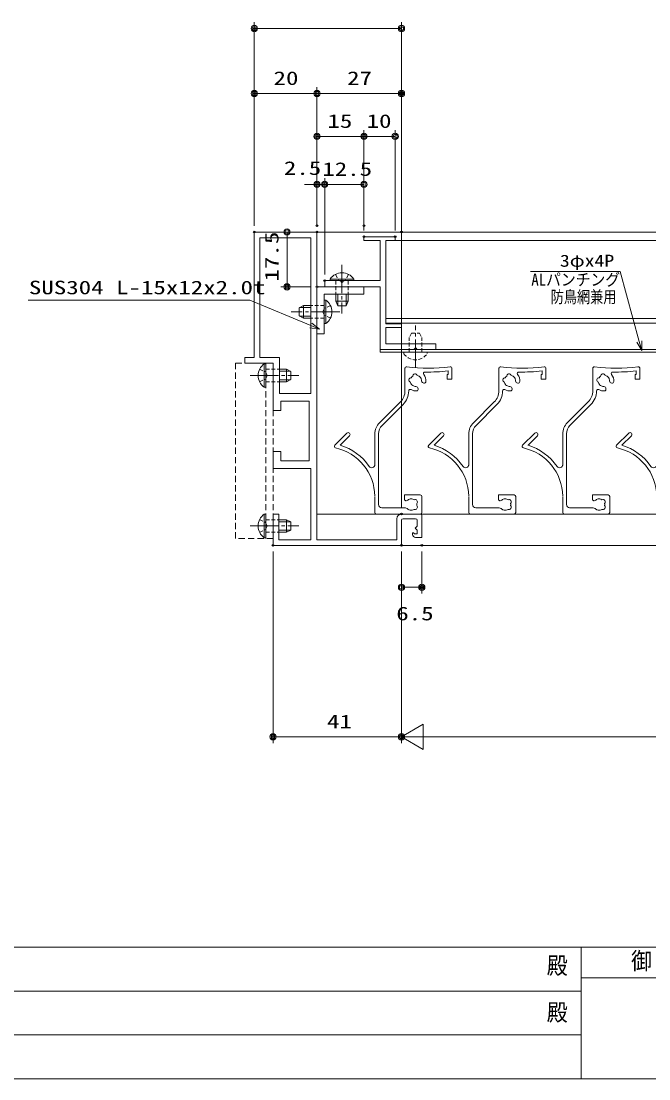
# Model space of a CAD drawing. Units: millimetres on the paper. Extents: x -395 to 395, y -281 to 281.
# Drawn here: x -113.6 to 86.9, y -281 to 56.5 of the extents above; entities that cross this region are included whole.
import ezdxf
from ezdxf.enums import TextEntityAlignment as Align

# ---------------------------------------------------------------- set-up
doc = ezdxf.new("R2010")
doc.units = ezdxf.units.MM
doc.header["$PDMODE"] = 32
doc.header["$PDSIZE"] = 0.5
for name, pattern in [('CHAIN2', [12, 9, -1, 1, -1]), ('DASHED1', [1.8, 1.2, -0.6]), ('DASHED2', [3, 2, -1])]:
    doc.linetypes.add(name, pattern=pattern)
for name, color, linetype, lineweight in [('0-0__0-6_TITLE_WAKU', 7, 'Continuous', 9), ('0-2_USERZ', 3, 'Continuous', 9), ('0-3_F-1', 7, 'Continuous', 9), ('0-5_0', 7, 'Continuous', 9), ('0-7_KATAZAI', 7, 'Continuous', 9), ('0-9_YSS_ZEN', 6, 'Continuous', 9), ('0-D_1-3', 3, 'DASHED2', 9), ('0-E_PARTS3', 134, 'Continuous', 9), ('1-1_SHAPE', 7, 'Continuous', 9)]:
    doc.layers.add(name, color=color, linetype=linetype, lineweight=lineweight)
doc.layers.add('0-6_Defpoints', color=7, linetype='Continuous')
doc.styles.add('ＭＳ ゴシック', font='')
doc.styles.get('ＭＳ ゴシック').set_extended_font_data('MS Gothic')

# ---------------------------------------------------------------- blocks, each defined once
blk = doc.blocks.new('図枠')
at = {"layer": '0-0__0-6_TITLE_WAKU'}
for p, q in [((534.869, 42), (0, 42)), ((460.59, 42), (460.59, 0)), ((530.586, 32.28), (460.59, 32.28)), ((460.59, 28), (191.489, 28)), ((460.59, 14), (191.489, 14))]:
    blk.add_line(p, q, dxfattribs=at)
at = {"layer": '0-3_F-1'}
blk.add_lwpolyline([(790.6, 0), (0, 0), (0, 562), (790.6, 562)], close=True, dxfattribs=at)
at = {"layer": '0-0__0-6_TITLE_WAKU', "style": 'ＭＳ ゴシック', "width": 0.9}
for s, height, p in [('御 承 認 印', 5.459, (476.505, 33.282)), ('殿', 5.462, (449.573, 31.787)), ('殿', 5.462, (449.573, 16.872))]:
    blk.add_text(s, height=height, dxfattribs=at).set_placement(p, align=Align.BOTTOM_LEFT)
blk = doc.blocks.new('WAKU-W')
at = {"layer": '0-5_0'}
for p, q in [((4.5, -3.75), (4.5, -3.5)), ((5.069, -3.778), (4.931, -3.922)), ((5.25, -3.7), (6, -3.7)), ((7, -10), (1, -10)), ((1.5, -8.5), (5.5, -8.5)), ((-26, -100), (-25.99, -100)), ((-26, -100), (-25.99, -100))]:
    blk.add_line(p, q, dxfattribs=at)
for points in [[(-26, -100), (-46, -100), (-46, -60), (-49, -60), (-49, -58.2), (-40, -58.2), (-40, -43), (-37.5, -43), (-37.5, -46), (-28.5, -46), (-28.5, -26.998), (-37.5, -26.998), (-37.5, -30), (-40, -30), (-40, -24.498), (-28, -24.498), (-28, -1.8), (-38.2, -1.8), (-38.2, -10), (-40, -10), (-40, 0), (1, 0), (1, -8)], [(-0.5, -8.5), (-0.5, -1.8), (-26, -1.8), (-26, -24.998), (-25.99, -24.998)], [(5.5, -2.5), (7.5, -2.5), (7.5, -9.5)], [(6, -8), (6, -6.1), (5.4, -5.5), (6, -4.9), (6, -3.7)], [(-26, -24.998), (-26, -48), (-25.99, -48)], [(-26, -48), (-26, -100), (-25.99, -100)]]:
    blk.add_lwpolyline(points, dxfattribs=at)
blk.add_lwpolyline([(-28, -98.2), (-28, -48.5), (-38, -48.5), (-38, -60), (-44.2, -60), (-44.2, -98.2)], close=True, dxfattribs=at)
for centre, radius, start, end in [((5.5, -3.5), 1, 90, 180), ((4.75, -3.75), 0.25, 180, 316.39718), ((5.25, -3.95), 0.25, 90, 136.39718), ((1, -8.5), 1.5, 180, 270), ((1.5, -8), 0.5, 180, 270), ((5.5, -8), 0.5, 270, 0), ((7, -9.5), 0.5, 270, 0)]:
    blk.add_arc(centre, radius, start, end, dxfattribs=at)
blk = doc.blocks.new('DOT1')
at = {"layer": '0-5_0'}
blk.add_line((0, 0), (-1, 0), dxfattribs=at)
for radius in [0.5, 0.325]:
    blk.add_circle((0, 0), radius, dxfattribs=at)
blk = doc.blocks.new('HA-T')
at = {"layer": '0-5_0'}
for p, q in [((9.616, 46.503), (9.616, 41.403)), ((24.116, 47.003), (10.116, 47.003)), ((14.865, 45.003), (14.293, 45.241)), ((14.865, 45.003), (22.416, 45.003)), ((23.416, 44.003), (23.416, 21.422)), ((24.616, 46.503), (24.618, 41.532)), ((24.616, 21.422), (24.616, 31.478)), ((35.7, 25.053), (35.71, 25.053)), ((37.168, 25.911), (37.178, 25.911)), ((33.546, 21.202), (33.556, 21.202)), ((15.616, 12.048), (15.616, 12.048)), ((16.464, 11.199), (16.464, 11.199)), ((10.813, 7.066), (10.895, 6.762)), ((15, 7.664), (15, 0.5)), ((9.241, 5.108), (8.937, 5.19)), ((9.7, 4.51), (9.574, 4.816)), ((11.187, 6.429), (11.493, 6.303)), ((0.569, 0.005), (0.579, 0.005)), ((1.2, 1.298), (1.21, 1.298)), ((14.431, 0.005), (14.431, 0.005))]:
    blk.add_line(p, q, dxfattribs=at)
for points in [[(13.329, 45.746), (13.723, 45.676), (13.812, 45.587)], [(10.116, 40.903), (15.116, 40.903), (15.116, 42.453)], [(13.329, 42.2), (12.935, 42.131), (12.82, 42.184)], [(15.116, 42.423), (14.716, 42.823), (14.577, 42.823), (14.293, 42.705)], [(35.7, 25.053), (32.698, 22.05), (32.708, 22.05)], [(33.546, 21.202), (37.414, 25.069), (37.424, 25.069)], [(35.7, 25.053), (35.7, 25.053), (35.71, 25.053)], [(37.168, 25.911), (37.168, 25.911), (37.178, 25.911)], [(37.414, 25.069), (37.414, 25.069), (37.424, 25.069)], [(32.698, 22.05), (32.698, 22.05), (32.708, 22.05)], [(33.546, 21.202), (33.546, 21.202), (33.556, 21.202)], [(15.616, 12.048), (22.303, 18.735), (22.303, 18.735)], [(23.152, 17.886), (23.152, 17.886), (16.464, 11.199)], [(1.2, 1.298), (1.2, 2.422), (1.5, 2.422), (1.5, 3.922), (0, 3.922), (0, 0.5)], [(10.026, 3.471), (9.796, 3.798), (9.795, 3.925)], [(12.532, 5.978), (12.86, 5.748), (12.904, 5.63)], [(0.569, 0.005), (0.569, 0.005), (0.579, 0.005)], [(1.2, 1.298), (1.2, 1.298), (1.21, 1.298)]]:
    blk.add_lwpolyline(points, dxfattribs=at)
for centre, radius, start, end in [((10.116, 46.503), 0.5, 90, 180), ((11.787, 44.833), 0.75, 65.95278, 224.04722), ((13.016, 43.973), 1.8, 169.14685, 190.85315), ((13.016, 43.973), 1.8, 80, 120.85315), ((13.016, 43.973), 1.8, 44.79283, 63.7398), ((22.416, 44.003), 1, 0, 90), ((24.116, 46.503), 0.5, 0, 90), ((10.116, 41.403), 0.5, 180, 270), ((11.787, 43.113), 0.75, 135.95278, 294.04722), ((13.016, 43.973), 1.8, 239.14685, 263.7398), ((13.016, 43.973), 1.8, 280, 315.20717), ((40.616, 41.535), 16, 180.90473, 257.55527), ((25.616, 31.228), 1, 34.49498, 180), ((40.616, 41.535), 17.2, 214.49498, 253.3929), ((37.06, 25.423), 0.5, 315, 77.55526), ((19.616, 21.422), 3.8, 315, 0), ((19.616, 21.422), 5, 315, 0), ((33.122, 21.626), 0.6, 135, 315), ((20, 7.664), 6.2, 135, 179.38478), ((20, 7.664), 5, 135, 180), ((11.296, 7.195), 0.5, 94.32807, 195), ((11.378, 6.892), 0.5, 195, 247.60358), ((11.5, 4.503), 3.2, 60.88325, 94.32807), ((13.3, 7.736), 0.5, 240.88325, 359.38478), ((11.5, 4.503), 3.2, 175.67193, 218.98857), ((8.808, 4.707), 0.5, 75, 175.67193), ((9.111, 4.625), 0.5, 22.39642, 75), ((11.5, 4.503), 1.8, 179.79283, 198.7398), ((11.5, 4.503), 1.8, 215, 255.85315), ((11.5, 4.503), 1.8, 55, 90.20717), ((11.5, 4.503), 1.8, 304.14685, 325.85315), ((11.5, 4.503), 1.8, 14.14685, 38.7398), ((12.977, 4.243), 0.75, 270.95278, 69.04722), ((0.5, 0.5), 0.5, 180, 277.96764), ((7.5, -49.513), 50, 82.03235, 97.96764), ((7.5, -49.513), 51.2, 88.75414, 97.06797), ((8.624, 2.175), 0.5, 268.75414, 38.98857), ((11.76, 3.026), 0.75, 200.95278, 359.04722), ((14.5, 0.5), 0.5, 262.03235, 360)]:
    blk.add_arc(centre, radius, start, end, dxfattribs=at)
blk = doc.blocks.new('ALW1')
at = {"layer": '0-5_0'}
blk.add_line((0, 0), (-1, 0), dxfattribs=at)
blk.add_lwpolyline([(-0.34641, -0.2), (0, 0), (-0.34641, 0.2)], close=True, dxfattribs=at)
blk = doc.blocks.new('U43')
at = {"layer": '0-E_PARTS3'}
for p, q in [((-0.509, 3.75), (0, 3.75)), ((0, 3.75), (0, -3.75)), ((4.3, 2), (6.6, 2)), ((4.3, 1.346), (7.909, 1.346)), ((6.6, 2), (6.6, -2)), ((8, 1.3), (6.6, 2)), ((8, 1.3), (8, -1.3)), ((4.3, -1.346), (7.909, -1.346)), ((4.3, -2), (6.6, -2)), ((8, -1.3), (6.6, -2))]:
    blk.add_line(p, q, dxfattribs=at)
at = {"layer": '0-E_PARTS3', "linetype": 'CHAIN2'}
blk.add_line((-5, 0), (10.5, 0), dxfattribs=at)
at = {"layer": '0-E_PARTS3', "linetype": 'DASHED1'}
for p, q in [((0, 2), (4.3, 2)), ((0, -2), (4.3, -2))]:
    blk.add_line(p, q, dxfattribs=at)
at = {"layer": '0-E_PARTS3'}
blk.add_lwpolyline([(-0.509, 3.75), (-0.509, -3.75), (0, -3.75)], dxfattribs=at)
at = {"layer": '0-E_PARTS3', "linetype": 'DASHED1'}
for points in [[(-2.009, 2.05), (-0.154, 1.145), (0.455, 0)], [(-2.009, -2.05), (-0.154, -1.145), (0.455, 0)]]:
    blk.add_lwpolyline(points, dxfattribs=at)
at = {"layer": '0-E_PARTS3'}
blk.add_arc((2.027, 0), 4.527, 124.06671, 235.93329, dxfattribs=at)
blk = doc.blocks.new('U44')
at = {"layer": '0-E_PARTS3'}
for p, q in [((-0.509, 3.75), (0, 3.75)), ((0, 3.75), (0, -3.75)), ((4.1, 2), (6.6, 2)), ((4.1, 1.346), (7.909, 1.346)), ((6.6, 2), (6.6, -2)), ((8, 1.3), (6.6, 2)), ((8, 1.3), (8, -1.3)), ((4.1, -1.346), (7.909, -1.346)), ((4.1, -2), (6.6, -2)), ((8, -1.3), (6.6, -2))]:
    blk.add_line(p, q, dxfattribs=at)
at = {"layer": '0-E_PARTS3', "linetype": 'CHAIN2'}
blk.add_line((-5, 0), (10.5, 0), dxfattribs=at)
at = {"layer": '0-E_PARTS3', "linetype": 'DASHED1'}
for p, q in [((0, 2), (4.1, 2)), ((0, -2), (4.1, -2))]:
    blk.add_line(p, q, dxfattribs=at)
at = {"layer": '0-E_PARTS3'}
blk.add_lwpolyline([(-0.509, 3.75), (-0.509, -3.75), (0, -3.75)], dxfattribs=at)
at = {"layer": '0-E_PARTS3', "linetype": 'DASHED1'}
for points in [[(-2.009, 2.05), (-0.154, 1.145), (0.455, 0)], [(-2.009, -2.05), (-0.154, -1.145), (0.455, 0)]]:
    blk.add_lwpolyline(points, dxfattribs=at)
at = {"layer": '0-E_PARTS3'}
blk.add_arc((2.027, 0), 4.527, 124.06671, 235.93329, dxfattribs=at)
blk = doc.blocks.new('A$C0AB24780')
at = {"layer": '0-D_1-3'}
blk.add_line((-2.3, -1.799), (-2.3, -57.799), dxfattribs=at)
blk.add_lwpolyline([(0, -57.799), (0, -1.799), (-12, -1.799), (-12, -57.799)], close=True, dxfattribs=at)
at = {"layer": '0-E_PARTS3'}
for name, p in [('U44', (-2.3, -5.799)), ('U43', (-2.3, -53.799))]:
    blk.add_blockref(name, p, dxfattribs=at)
blk = doc.blocks.new('U81')
at = {"layer": '0-E_PARTS3'}
for p, q in [((-0.509, 3.75), (0, 3.75)), ((0, 3.75), (0, -3.75)), ((4.3, 2), (6.6, 2)), ((4.3, 1.346), (7.909, 1.346)), ((6.6, 2), (6.6, -2)), ((8, 1.3), (6.6, 2)), ((8, 1.3), (8, -1.3)), ((4.3, -1.346), (7.909, -1.346)), ((4.3, -2), (6.6, -2)), ((8, -1.3), (6.6, -2))]:
    blk.add_line(p, q, dxfattribs=at)
at = {"layer": '0-E_PARTS3', "linetype": 'CHAIN2'}
blk.add_line((-5, 0), (10.5, 0), dxfattribs=at)
at = {"layer": '0-E_PARTS3', "linetype": 'DASHED1'}
for p, q in [((0, 2), (4.3, 2)), ((0, -2), (4.3, -2))]:
    blk.add_line(p, q, dxfattribs=at)
at = {"layer": '0-E_PARTS3'}
blk.add_lwpolyline([(-0.509, 3.75), (-0.509, -3.75), (0, -3.75)], dxfattribs=at)
at = {"layer": '0-E_PARTS3', "linetype": 'DASHED1'}
for points in [[(-2.009, 2.05), (-0.154, 1.145), (0.455, 0)], [(-2.009, -2.05), (-0.154, -1.145), (0.455, 0)]]:
    blk.add_lwpolyline(points, dxfattribs=at)
at = {"layer": '0-E_PARTS3'}
blk.add_arc((2.027, 0), 4.527, 124.06671, 235.93329, dxfattribs=at)
blk = doc.blocks.new('A$C620D60E4')
at = {"layer": '0-E_PARTS3', "linetype": 'CHAIN2'}
blk.add_line((0, -5), (0, 8.5), dxfattribs=at)
at = {"layer": '0-E_PARTS3', "linetype": 'DASHED1'}
for p, q in [((-1.3, 6), (-2, 4.6)), ((-2, 0), (-2, 4.6)), ((-1.3, 6), (1.3, 6)), ((1.3, 6), (2, 4.6)), ((2, 0), (2, 4.6))]:
    blk.add_line(p, q, dxfattribs=at)
blk.add_lwpolyline([(-3.75, -0.509), (-3.75, 0), (3.75, 0), (3.75, -0.509)], dxfattribs=at)
blk.add_arc((0, 2.027), 4.527, 214.06665, 325.93324, dxfattribs=at)
blk = doc.blocks.new('A$C2841217D')
at = {"layer": '1-1_SHAPE'}
for p, q in [((5.089, 1.869), (5.252, 1.631)), ((5.748, 1.631), (5.911, 1.869)), ((28.752, -19.631), (28.589, -19.869)), ((29.411, -19.869), (29.248, -19.631))]:
    blk.add_line(p, q, dxfattribs=at)
for points in [[(6.158, 2), (17.7, 2), (17.7, 14.8), (12.5, 14.8), (12.5, 16), (22.5, 16), (22.5, 14.8), (19.5, 14.8), (19.5, -11.8), (24.5, -11.8), (24.5, -13), (19.5, -13), (19.5, -18.2), (35.5, -18.2), (35.5, -20), (29.658, -20)], [(28.342, -20), (17.7, -20), (17.7, 0), (0, 0), (0, 2), (4.842, 2)]]:
    blk.add_lwpolyline(points, dxfattribs=at)
for centre, start, end in [((4.842, 1.7), 34.34408, 90), ((5.5, 1.8), 214.34408, 325.65592), ((6.158, 1.7), 90, 145.65592), ((28.342, -19.7), 270, 325.65592), ((29, -19.8), 34.34408, 145.65592), ((29.658, -19.7), 214.34406, 270)]:
    blk.add_arc(centre, 0.3, start, end, dxfattribs=at)
blk = doc.blocks.new('_Open30')
at = {"layer": '0-5_0', "color": 3}
blk.add_line((0, 0), (-1, 0), dxfattribs=at)
blk.add_lwpolyline([(-1, 0.2679), (0, 0), (-1, -0.2679)], dxfattribs=at)

msp = doc.modelspace()

# ---------------------------------------------------------------- linework, layer by layer
at = {"layer": '0-2_USERZ'}
for p, q in [((-39.143, -8.751), (-39.143, 56.189)), ((5.861, 54.189), (-37.143, 54.189)), ((7.861, -98.751), (7.861, 56.189)), ((-39.143, -8.751), (-39.143, 35.468)), ((-19.139, -8.751), (-19.139, 35.468)), ((-19.139, -6.751), (-19.139, 35.468)), ((7.861, -8.751), (7.861, 35.468)), ((-21.139, 33.468), (-37.143, 33.468)), ((-17.139, 33.468), (5.861, 33.468)), ((-19.139, -6.751), (-19.139, 21.769)), ((-4.139, -10.254), (-4.139, 21.769)), ((-4.139, -6.751), (-4.139, 21.769)), ((5.861, -10.254), (5.861, 21.769)), ((-6.139, 19.769), (-17.139, 19.769)), ((3.861, 19.769), (-2.139, 19.769)), ((-21.139, 4.46), (-23.139, 4.46)), ((-19.139, -6.751), (-19.139, 6.46)), ((-16.639, 4.46), (-19.139, 4.46)), ((-16.639, -24.254), (-16.639, 6.46)), ((-16.639, -24.254), (-16.639, 6.46)), ((-6.139, 4.46), (-14.639, 4.46)), ((-14.639, 4.46), (-12.639, 4.46)), ((-4.139, -10.254), (-4.139, 6.46)), ((-21.139, -10.751), (-30.695, -10.751)), ((-28.695, -12.751), (-28.695, -26.254)), ((-19.139, -10.751), (127.861, -10.751)), ((-21.139, -28.254), (-30.695, -28.254)), ((2.861, -38.354), (252.861, -38.354)), ((-19.139, -100.754), (127.861, -100.754)), ((7.861, -110.751), (127.861, -110.751)), ((-33.143, -112.751), (-33.143, -173.848)), ((7.861, -112.751), (7.861, -173.848)), ((7.861, -112.751), (7.861, -126.123)), ((14.361, -112.751), (14.361, -126.123)), ((9.861, -124.123), (12.361, -124.123)), ((5.861, -171.848), (-31.143, -171.848))]:
    msp.add_line(p, q, dxfattribs=at)
for points in [[(126.861, -13.454), (2.861, -13.454), (2.861, -39.854), (126.861, -39.854)], [(49.018, -23.309), (77.716, -23.309), (83.81, -45.709)], [(-111.372, -32.523), (-40.604, -32.523), (-21.056, -40.616)]]:
    msp.add_lwpolyline(points, dxfattribs=at)
at = {"layer": '0-2_USERZ', "color": 6}
msp.add_lwpolyline([(138.061, -49.054), (1.061, -49.054), (1.061, -48.254), (138.061, -48.254)], dxfattribs=at)
at = {"layer": '0-6_Defpoints'}
for p in [(-39.143, 54.189), (-39.143, 33.468), (7.861, 33.468), (-19.139, 19.769), (-4.139, 19.769), (-19.139, 4.46), (-16.639, 4.46), (-19.139, -8.751), (-19.139, -8.751), (-19.139, -8.751), (-4.139, -8.751), (-39.143, -10.751), (-19.139, -10.751), (-4.139, -12.254), (5.861, -12.254), (7.861, -10.751), (-16.639, -26.254), (-28.695, -28.254), (-19.139, -28.254), (7.861, -100.751), (-33.143, -110.751), (7.861, -110.751), (7.861, -110.751), (7.861, -110.751), (14.361, -110.751), (14.361, -124.123), (-33.143, -171.848)]:
    msp.add_point(p, dxfattribs=at)
at = {"layer": '0-7_KATAZAI'}
msp.add_lwpolyline([(-4.139, -30.554), (-4.139, -28.254), (-19.139, -28.254), (-19.139, -43.254), (-16.839, -43.254), (-16.839, -30.554)], close=True, dxfattribs=at)
at = {"layer": '0-9_YSS_ZEN'}
for p, q in [((7.861, -112.751), (7.861, -173.848)), ((27.861, -171.848), (227.861, -171.848))]:
    msp.add_line(p, q, dxfattribs=at)

# ---------------------------------------------------------------- block references
at = {"layer": '0-2_USERZ'}
for name, p in [('図枠', (-395.322, -281.006)), ('A$C2841217D', (-16.639, -28.254)), ('A$C620D60E4', (12.348, -49.054))]:
    msp.add_blockref(name, p, dxfattribs=at)
for name, p, xscale, yscale, rotation in [('DOT1', (-39.143, 54.189), 2, 2, 180), ('DOT1', (-39.143, 33.468), 2, 2, 180), ('DOT1', (-19.139, 33.468), 2, 2, 180), ('DOT1', (-19.139, 19.769), 2, 2, 180), ('DOT1', (-4.139, 19.769), 2, 2, 180), ('DOT1', (-16.639, 4.46), 2, 2, 180), ('DOT1', (-16.639, 4.46), 2, 2, 180), ('DOT1', (-28.695, -10.751), 2, 2, 90), ('DOT1', (-28.695, -28.254), 2, 2, 270), ('_Open30', (-18.284, -41.764), 3, 3, 337.51048), ('_Open30', (84.598, -48.604), 3, 3, 285.21949), ('DOT1', (7.861, -124.123), 2, 2, 180), ('DOT1', (-33.143, -171.848), 2, 2, 180)]:
    msp.add_blockref(name, p, dxfattribs=dict(at, xscale=xscale, yscale=yscale, rotation=rotation))
at = {"layer": '0-2_USERZ', "xscale": 2, "yscale": 2}
for p in [(7.861, 54.189), (-19.139, 33.468), (7.861, 33.468), (-4.139, 19.769), (5.861, 19.769), (-19.139, 4.46), (-4.139, 4.46), (14.361, -124.123), (7.861, -171.848)]:
    msp.add_blockref('DOT1', p, dxfattribs=at)
at = {"layer": '0-2_USERZ', "xscale": -1, "rotation": 180}
msp.add_blockref('A$C0AB24780', (-33.139, -110.35), dxfattribs=at)
at = {"layer": '0-2_USERZ', "rotation": 180}
for p in [(23.977, -53.751), (53.977, -53.751), (83.977, -53.751), (113.977, -53.751)]:
    msp.add_blockref('HA-T', p, dxfattribs=at)
at = {"layer": '0-7_KATAZAI', "xscale": -1, "rotation": 180}
msp.add_blockref('WAKU-W', (6.861, -110.751), dxfattribs=at)
at = {"layer": '0-9_YSS_ZEN', "xscale": 20, "yscale": 20, "rotation": 180}
msp.add_blockref('ALW1', (7.861, -171.848), dxfattribs=at)
at = {"layer": '0-E_PARTS3'}
for p, rotation in [((-11.139, -26.254), 269.99994), ((-16.839, -36.23), 179.99994)]:
    msp.add_blockref('U81', p, dxfattribs=dict(at, rotation=rotation))

# ---------------------------------------------------------------- texts
at = {"layer": '0-2_USERZ', "style": 'ＭＳ ゴシック'}
for s, height, width, p in [('20', 4.333, 1.35, (-32.998, 34.886)), ('27', 4.333, 1.35, (-9.496, 34.886)), ('15', 4.333, 1.35, (-15.786, 21.186)), ('10', 4.333, 1.35, (-3.285, 21.186)), ('2.5', 4.333, 1.35, (-29.697, 6.189)), ('12.5', 4.333, 1.35, (-17.428, 5.877)), ('3φx4P', 3.849, 1.2, (58.458, -22.989)), ('ALパンチング', 3.849, 0.9, (49.338, -29.011)), ('SUS304 L-15x12x2.0t', 4.33, 1.35, (-111.13, -31.914)), ('防鳥網兼用', 3.848, 0.8, (55.509, -34.522)), ('6.5', 4.333, 1.35, (6.193, -135.97)), ('41', 4.333, 1.35, (-15.92, -170.431))]:
    msp.add_text(s, height=height, dxfattribs=dict(at, width=width)).set_placement(p, align=Align.BOTTOM_LEFT)
at = {"layer": '0-2_USERZ', "style": 'ＭＳ ゴシック', "width": 1.35}
msp.add_text('17.5', height=4.333, rotation=90, dxfattribs=at).set_placement((-30.113, -26.542), align=Align.BOTTOM_LEFT)

doc.saveas('drawing.dxf')
